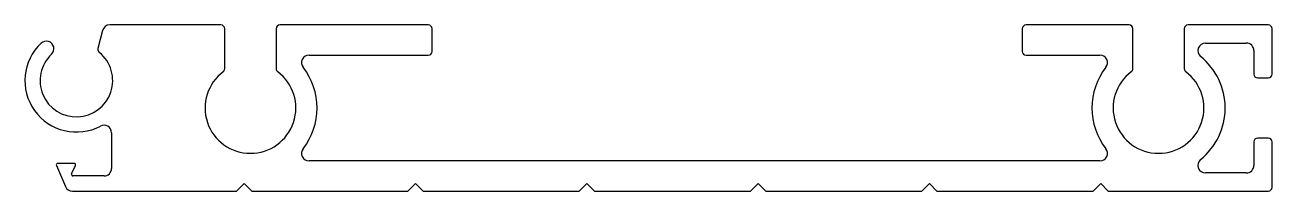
# Model space of a CAD drawing. Extents: x 56.6 to 139, y 27.3 to 38.3.
import ezdxf

# ---------------------------------------------------------------- set-up
doc = ezdxf.new("R2010")
doc.units = 0
doc.layers.get('0').update_dxf_attribs({"linetype": 'CONTINUOUS'})

msp = doc.modelspace()

# ---------------------------------------------------------------- linework, layer by layer
for p, q in [((69.579, 38.265), (62.229, 38.265)), ((69.829, 35.365), (69.829, 38.015)), ((73.229, 38.015), (73.229, 35.365)), ((83.279, 38.265), (73.479, 38.265)), ((83.529, 36.515), (83.529, 38.015)), ((122.529, 38.015), (122.529, 36.515)), ((129.579, 38.265), (122.779, 38.265)), ((129.829, 35.365), (129.829, 38.015)), ((133.229, 38.015), (133.229, 35.365)), ((138.779, 38.265), (133.479, 38.265)), ((139.029, 35.015), (139.029, 38.015)), ((61.743, 37.884), (61.453, 36.697)), ((75.404, 36.265), (83.279, 36.265)), ((122.779, 36.265), (127.655, 36.265)), ((134.623, 37.065), (137.329, 37.065)), ((137.829, 36.565), (137.829, 35.015)), ((138.079, 34.765), (138.779, 34.765)), ((62.354, 31.13), (62.354, 28.765)), ((137.829, 30.515), (137.829, 28.965)), ((138.779, 30.765), (138.079, 30.765)), ((139.029, 27.515), (139.029, 30.515)), ((58.709, 28.958), (59.302, 27.569)), ((59.875, 29.098), (58.801, 29.098)), ((59.714, 28.407), (59.966, 28.956)), ((127.655, 29.265), (75.404, 29.265)), ((61.854, 28.265), (59.804, 28.265)), ((137.329, 28.465), (134.623, 28.465)), ((59.762, 27.265), (70.613, 27.265)), ((70.613, 27.265), (71.113, 27.765)), ((71.113, 27.765), (71.613, 27.265)), ((71.613, 27.265), (81.933, 27.265)), ((81.933, 27.265), (82.433, 27.765)), ((82.433, 27.765), (82.933, 27.265)), ((82.933, 27.265), (93.252, 27.265)), ((93.252, 27.265), (93.752, 27.765)), ((93.752, 27.765), (94.252, 27.265)), ((94.252, 27.265), (104.571, 27.265)), ((104.571, 27.265), (105.071, 27.765)), ((105.071, 27.765), (105.571, 27.265)), ((105.571, 27.265), (115.891, 27.265)), ((115.891, 27.265), (116.391, 27.765)), ((116.391, 27.765), (116.891, 27.265)), ((116.891, 27.265), (127.21, 27.265)), ((127.21, 27.265), (127.71, 27.765)), ((127.71, 27.765), (128.21, 27.265)), ((128.21, 27.265), (138.779, 27.265))]:
    msp.add_line(p, q)
for centre, radius, start, end in [((62.229, 37.765), 0.5, 90, 166.28487), ((69.579, 38.015), 0.25, 0, 90), ((73.479, 38.015), 0.25, 90, 180), ((83.279, 38.015), 0.25, 0, 90), ((122.779, 38.015), 0.25, 90, 180), ((129.579, 38.015), 0.25, 0, 90), ((133.479, 38.015), 0.25, 90, 180), ((138.779, 38.015), 0.25, 0, 90), ((58.043, 36.69), 0.5, 313.24153, 133.24153), ((60.029, 34.577), 3.4, 133.24153, 297.89273), ((60.029, 34.577), 2.4, 133.24153, 51.02573), ((61.696, 36.637), 0.25, 166.28487, 231.02573), ((75.404, 35.765), 0.5, 90, 217.752), ((83.279, 36.515), 0.25, 270, 0), ((122.779, 36.515), 0.25, 180, 270), ((127.655, 35.765), 0.5, 322.248, 90), ((134.623, 36.565), 0.5, 90, 230.85131), ((137.329, 36.565), 0.5, 360, 90), ((71.529, 32.765), 4.4, 322.248, 37.752), ((131.529, 32.765), 4.4, 142.248, 217.752), ((131.529, 32.765), 4.4, 309.14869, 50.85131), ((71.529, 32.765), 3, 126.8699, 53.1301), ((69.579, 35.365), 0.25, 306.8699, 0), ((73.479, 35.365), 0.25, 180, 233.1301), ((131.529, 32.765), 3, 126.8699, 53.1301), ((129.579, 35.365), 0.25, 306.8699, 0), ((133.479, 35.365), 0.25, 180, 233.1301), ((138.079, 35.015), 0.25, 180, 270), ((138.779, 35.015), 0.25, 270, 0), ((61.854, 31.13), 0.5, 360, 117.89273), ((138.079, 30.515), 0.25, 90, 180), ((138.779, 30.515), 0.25, 0, 90), ((75.404, 29.765), 0.5, 142.248, 270), ((127.655, 29.765), 0.5, 270, 37.752), ((58.801, 28.998), 0.1, 90, 203.11091), ((59.875, 28.998), 0.1, 335.30827, 90), ((134.623, 28.965), 0.5, 129.14869, 270), ((137.329, 28.965), 0.5, 270, 0), ((59.804, 28.365), 0.1, 155.30827, 270), ((61.854, 28.765), 0.5, 270, 0), ((59.762, 27.765), 0.5, 203.11091, 270), ((138.779, 27.515), 0.25, 270, 0)]:
    msp.add_arc(centre, radius, start, end)

doc.saveas('drawing.dxf')
